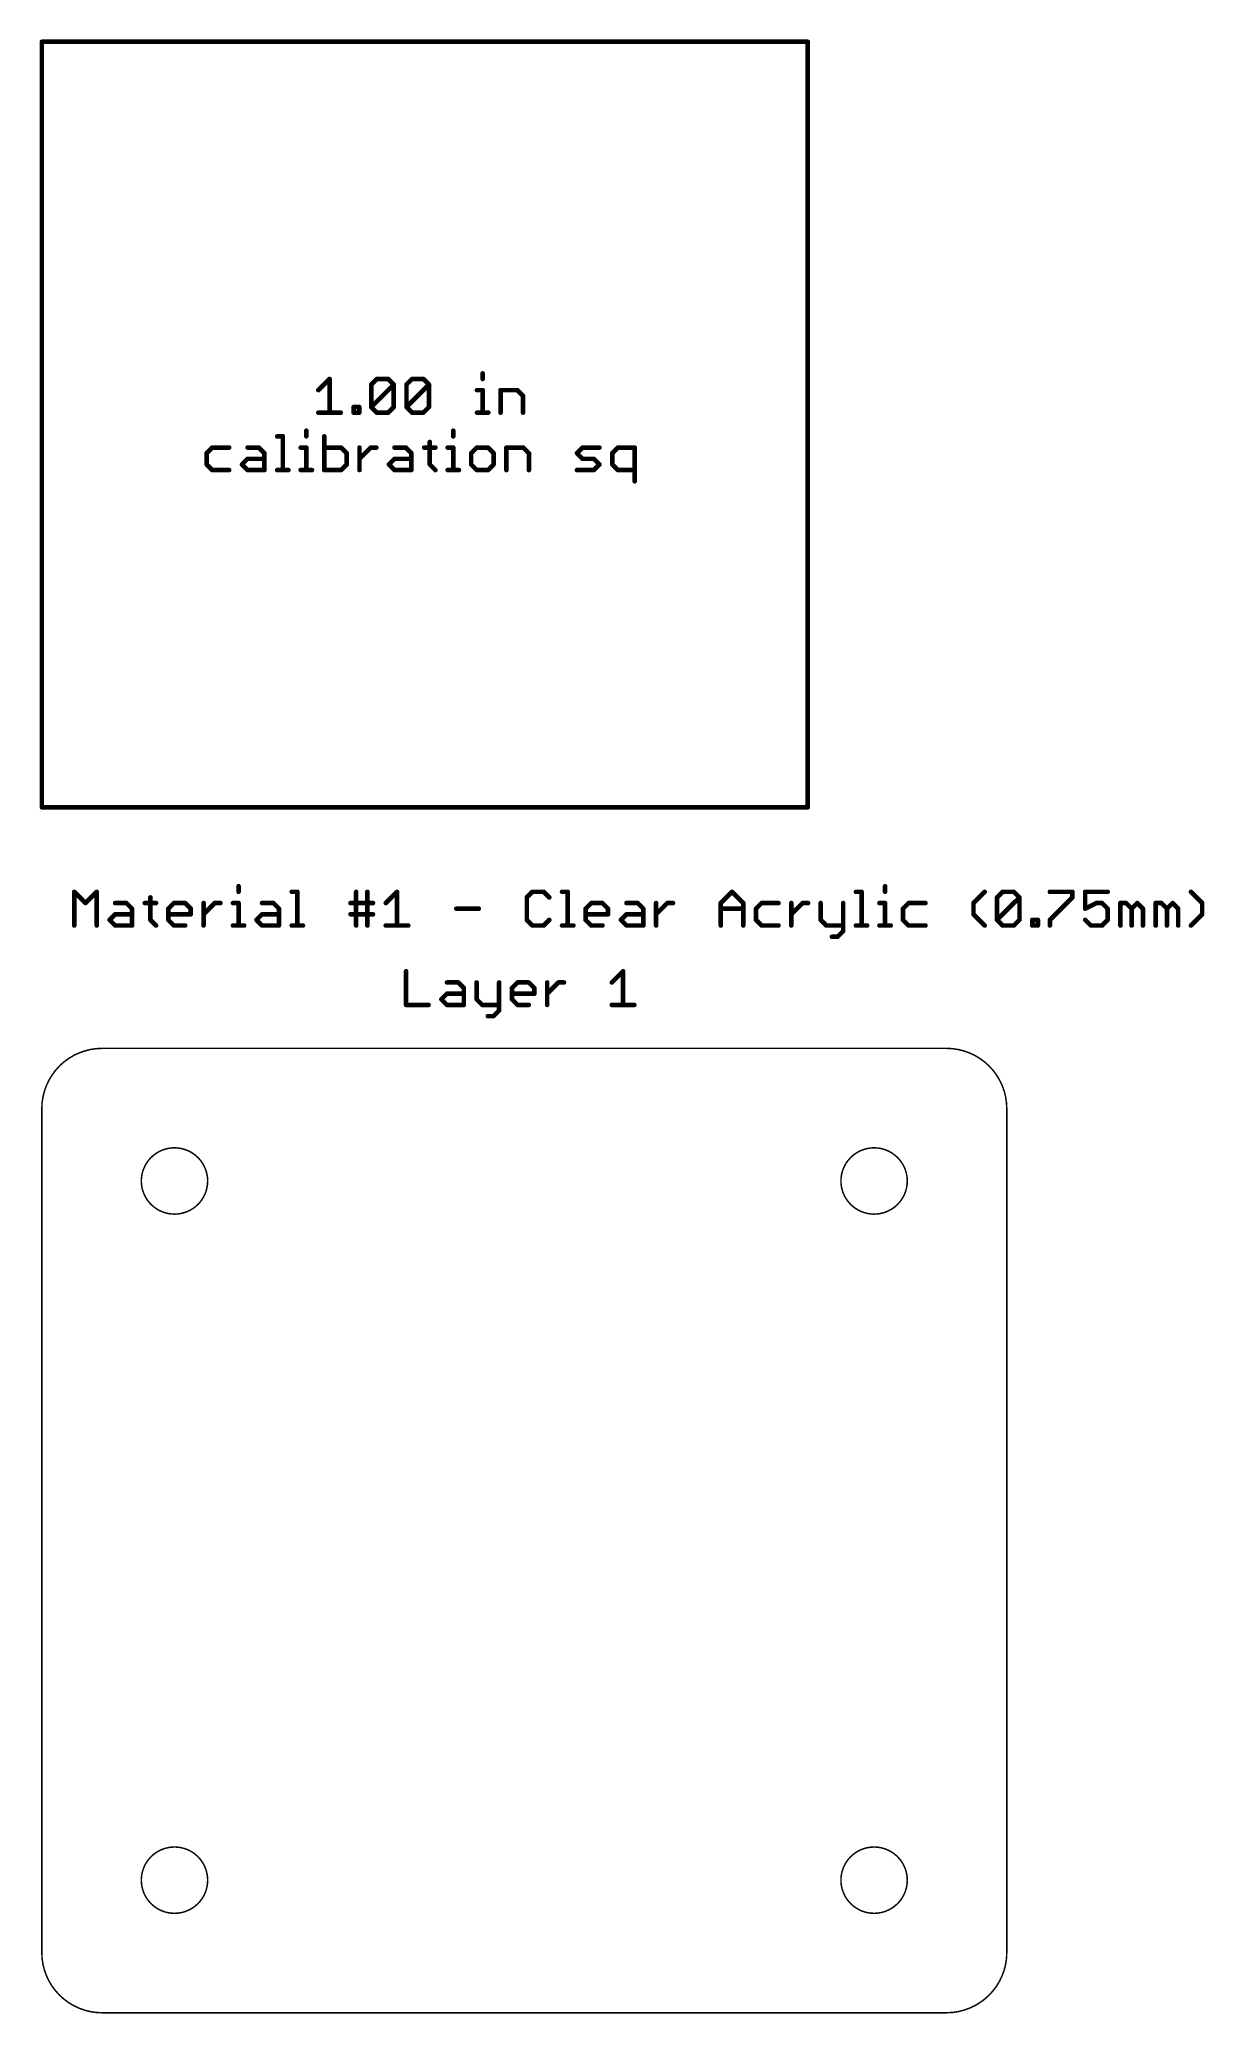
# Model space of a CAD drawing. Extents: x -0.1 to 38.6, y 0 to 65.5.
import ezdxf

# ---------------------------------------------------------------- set-up
doc = ezdxf.new("R2010")
doc.units = 0
for name, color, linetype in [('20', 7, 'CONTINUOUS'), ('47', 53, 'CONTINUOUS'), ('48', 82, 'CONTINUOUS')]:
    doc.layers.add(name, color=color, linetype=linetype)

msp = doc.modelspace()

# ---------------------------------------------------------------- linework, layer by layer
at = {"layer": '20'}
for points, const_width in [([(2, 32, 0.4142), (0, 30)], 0.05), ([(2, 32.0125, 1), (2, 31.9875)], 0.025), ([(2, 31.9875, 1), (2, 32.0125)], 0.025), ([(32, 30, 0.4142), (30, 32)], 0.05), ([(30, 32.0125, 1), (30, 31.9875)], 0.025), ([(30, 31.9875, 1), (30, 32.0125)], 0.025), ([(0.0125, 30, 1), (-0.0125, 30)], 0.025), ([(-0.0125, 30, 1), (0.0125, 30)], 0.025), ([(32.0125, 30, 1), (31.9875, 30)], 0.025), ([(31.9875, 30, 1), (32.0125, 30)], 0.025), ([(4.4, 26.5, 1), (4.4, 28.7, 1), (4.4, 26.5)], 0.05), ([(27.6, 26.5, 1), (27.6, 28.7, 1), (27.6, 26.5)], 0.05), ([(4.4, 3.3, 1), (4.4, 5.5, 1), (4.4, 3.3)], 0.05), ([(27.6, 3.3, 1), (27.6, 5.5, 1), (27.6, 3.3)], 0.05), ([(0, 2, 0.4142), (2, 0)], 0.05), ([(0.0125, 2, 1), (-0.0125, 2)], 0.025), ([(-0.0125, 2, 1), (0.0125, 2)], 0.025), ([(30, 0, 0.4142), (32, 2)], 0.05), ([(32.0125, 2, 1), (31.9875, 2)], 0.025), ([(31.9875, 2, 1), (32.0125, 2)], 0.025), ([(2, 0.0125, 1), (2, -0.0125)], 0.025), ([(2, -0.0125, 1), (2, 0.0125)], 0.025), ([(30, 0.0125, 1), (30, -0.0125)], 0.025), ([(30, -0.0125, 1), (30, 0.0125)], 0.025)]:
    msp.add_lwpolyline(points, format="xyb", dxfattribs=dict(at, const_width=const_width))
at = {"layer": '20', "const_width": 0.05}
for points in [[(2, 32), (30, 32)], [(0, 2), (0, 30)], [(32, 30), (32, 2)], [(30, 0), (2, 0)]]:
    msp.add_lwpolyline(points, dxfattribs=at)
at = {"layer": '47', "const_width": 0.1524}
for points in [[(0, 65.4), (0, 40)], [(25.4, 65.4), (0, 65.4)], [(25.4, 40), (25.4, 65.4)], [(14.6193, 54.3987), (14.6193, 54.2123)], [(9.1706, 53.8394), (9.5434, 54.2123)], [(9.5434, 54.2123), (9.5434, 53.0937)], [(10.9246, 54.0258), (11.1111, 54.2123)], [(10.9246, 53.2801), (10.9246, 54.0258)], [(10.9246, 53.2801), (11.6704, 54.0258)], [(11.1111, 54.2123), (11.4839, 54.2123)], [(11.4839, 54.2123), (11.6704, 54.0258)], [(11.6704, 54.0258), (11.6704, 53.2801)], [(12.094, 54.0258), (12.2805, 54.2123)], [(12.094, 53.2801), (12.094, 54.0258)], [(12.094, 53.2801), (12.8397, 54.0258)], [(12.2805, 54.2123), (12.6533, 54.2123)], [(12.6533, 54.2123), (12.8397, 54.0258)], [(12.8397, 54.0258), (12.8397, 53.2801)], [(14.4328, 53.8394), (14.6193, 53.8394)], [(14.6193, 53.8394), (14.6193, 53.0937)], [(15.2124, 53.0937), (15.2124, 53.8394)], [(15.2124, 53.8394), (15.7717, 53.8394)], [(15.7717, 53.8394), (15.9581, 53.653)], [(15.9581, 53.653), (15.9581, 53.0937)], [(9.1706, 53.0937), (9.9163, 53.0937)], [(10.3399, 53.0937), (10.3399, 53.2801)], [(10.3399, 53.2801), (10.5264, 53.2801)], [(10.5264, 53.0937), (10.3399, 53.0937)], [(10.5264, 53.2801), (10.5264, 53.0937)], [(11.1111, 53.0937), (10.9246, 53.2801)], [(11.4839, 53.0937), (11.1111, 53.0937)], [(11.6704, 53.2801), (11.4839, 53.0937)], [(12.2805, 53.0937), (12.094, 53.2801)], [(12.6533, 53.0937), (12.2805, 53.0937)], [(12.8397, 53.2801), (12.6533, 53.0937)], [(14.4328, 53.0937), (14.8057, 53.0937)], [(8.7723, 52.4937), (8.7723, 52.3073)], [(13.6448, 52.4937), (13.6448, 52.3073)], [(5.6539, 51.9344), (5.4675, 51.748)], [(5.4675, 51.748), (5.4675, 51.3751)], [(6.2132, 51.9344), (5.6539, 51.9344)], [(6.8233, 51.9344), (7.1961, 51.9344)], [(7.1961, 51.9344), (7.3826, 51.748)], [(7.3826, 51.748), (7.3826, 51.1887)], [(7.8063, 52.3073), (7.9927, 52.3073)], [(7.9927, 52.3073), (7.9927, 51.1887)], [(8.5858, 51.9344), (8.7723, 51.9344)], [(8.7723, 51.9344), (8.7723, 51.1887)], [(9.3654, 52.3073), (9.3654, 51.1887)], [(9.9247, 51.9344), (9.3654, 51.9344)], [(10.1111, 51.748), (9.9247, 51.9344)], [(10.1111, 51.3751), (10.1111, 51.748)], [(10.5348, 51.1887), (10.5348, 51.9344)], [(10.5348, 51.5616), (10.9077, 51.9344)], [(10.9077, 51.9344), (11.0941, 51.9344)], [(11.6958, 51.9344), (12.0686, 51.9344)], [(12.0686, 51.9344), (12.255, 51.748)], [(12.255, 51.748), (12.255, 51.1887)], [(12.6787, 51.9344), (13.0516, 51.9344)], [(12.8652, 52.1208), (12.8652, 51.3751)], [(13.4583, 51.9344), (13.6448, 51.9344)], [(13.6448, 51.9344), (13.6448, 51.1887)], [(14.4244, 51.9344), (14.2379, 51.748)], [(14.2379, 51.748), (14.2379, 51.3751)], [(14.7972, 51.9344), (14.4244, 51.9344)], [(14.9836, 51.748), (14.7972, 51.9344)], [(14.9836, 51.3751), (14.9836, 51.748)], [(15.4073, 51.1887), (15.4073, 51.9344)], [(15.4073, 51.9344), (15.9666, 51.9344)], [(15.9666, 51.9344), (16.153, 51.748)], [(16.153, 51.748), (16.153, 51.1887)], [(17.7461, 51.748), (17.9325, 51.9344)], [(17.9325, 51.5616), (17.7461, 51.748)], [(17.9325, 51.9344), (18.4918, 51.9344)], [(19.1019, 51.9344), (18.9155, 51.748)], [(18.9155, 51.748), (18.9155, 51.3751)], [(19.6612, 51.9344), (19.1019, 51.9344)], [(19.6612, 50.8159), (19.6612, 51.9344)], [(5.4675, 51.3751), (5.6539, 51.1887)], [(5.6539, 51.1887), (6.2132, 51.1887)], [(6.6369, 51.3751), (6.8233, 51.5616)], [(6.8233, 51.1887), (6.6369, 51.3751)], [(6.8233, 51.5616), (7.3826, 51.5616)], [(7.3826, 51.1887), (6.8233, 51.1887)], [(7.8063, 51.1887), (8.1791, 51.1887)], [(8.5858, 51.1887), (8.9587, 51.1887)], [(9.3654, 51.1887), (9.9247, 51.1887)], [(9.9247, 51.1887), (10.1111, 51.3751)], [(11.5093, 51.3751), (11.6958, 51.5616)], [(11.6958, 51.1887), (11.5093, 51.3751)], [(11.6958, 51.5616), (12.255, 51.5616)], [(12.255, 51.1887), (11.6958, 51.1887)], [(12.8652, 51.3751), (13.0516, 51.1887)], [(13.4583, 51.1887), (13.8312, 51.1887)], [(14.2379, 51.3751), (14.4244, 51.1887)], [(14.4244, 51.1887), (14.7972, 51.1887)], [(14.7972, 51.1887), (14.9836, 51.3751)], [(17.7461, 51.1887), (18.3054, 51.1887)], [(18.3054, 51.5616), (17.9325, 51.5616)], [(18.4918, 51.3751), (18.3054, 51.5616)], [(18.3054, 51.1887), (18.4918, 51.3751)], [(18.9155, 51.3751), (19.1019, 51.1887)], [(19.1019, 51.1887), (19.6612, 51.1887)], [(0, 40), (25.4, 40)]]:
    msp.add_lwpolyline(points, dxfattribs=at)
at = {"layer": '47', "const_width": 0.0762}
for points in [[(0.0381, 65.4, 1), (-0.0381, 65.4)], [(0, 65.4381, 1), (0, 65.3619)], [(25.4381, 65.4, 1), (25.3619, 65.4)], [(25.4, 65.3619, 1), (25.4, 65.4381)], [(14.6574, 54.3987, 1), (14.5812, 54.3987)], [(9.1436, 53.8663, 1), (9.1975, 53.8125)], [(9.5815, 54.2123, 1), (9.5053, 54.2123)], [(9.5703, 54.1853, 1), (9.5165, 54.2392)], [(10.9627, 54.0258, 1), (10.8865, 54.0258)], [(10.8977, 54.0528, 1), (10.9516, 53.9989)], [(11.1111, 54.2504, 1), (11.1111, 54.1742)], [(11.138, 54.1853, 1), (11.0841, 54.2392)], [(11.5109, 54.2392, 1), (11.457, 54.1853)], [(11.4839, 54.1742, 1), (11.4839, 54.2504)], [(11.7085, 54.0258, 1), (11.6323, 54.0258)], [(11.6973, 53.9989, 1), (11.6434, 54.0528)], [(11.6434, 53.9989, 1), (11.6973, 54.0528)], [(12.1321, 54.0258, 1), (12.0559, 54.0258)], [(12.0671, 54.0528, 1), (12.121, 53.9989)], [(12.2805, 54.2504, 1), (12.2805, 54.1742)], [(12.3074, 54.1853, 1), (12.2535, 54.2392)], [(12.6803, 54.2392, 1), (12.6264, 54.1853)], [(12.6533, 54.1742, 1), (12.6533, 54.2504)], [(12.8778, 54.0258, 1), (12.8016, 54.0258)], [(12.8667, 53.9989, 1), (12.8128, 54.0528)], [(12.8128, 53.9989, 1), (12.8667, 54.0528)], [(14.4328, 53.8775, 1), (14.4328, 53.8013)], [(14.5812, 54.2123, 1), (14.6574, 54.2123)], [(14.6574, 53.8394, 1), (14.5812, 53.8394)], [(14.6193, 53.8013, 1), (14.6193, 53.8775)], [(15.2505, 53.8394, 1), (15.1743, 53.8394)], [(15.2124, 53.8775, 1), (15.2124, 53.8013)], [(15.7987, 53.8663, 1), (15.7448, 53.8125)], [(15.7717, 53.8013, 1), (15.7717, 53.8775)], [(15.9962, 53.653, 1), (15.92, 53.653)], [(15.9312, 53.626, 1), (15.9851, 53.6799)], [(9.1706, 53.1318, 1), (9.1706, 53.0556)], [(9.5053, 53.0937, 1), (9.5815, 53.0937)], [(9.9163, 53.0556, 1), (9.9163, 53.1318)], [(10.378, 53.2801, 1), (10.3018, 53.2801)], [(10.3399, 53.3182, 1), (10.3399, 53.242)], [(10.3399, 53.1318, 1), (10.3399, 53.0556)], [(10.3018, 53.0937, 1), (10.378, 53.0937)], [(10.5645, 53.2801, 1), (10.4883, 53.2801)], [(10.4883, 53.0937, 1), (10.5645, 53.0937)], [(10.5264, 53.242, 1), (10.5264, 53.3182)], [(10.5264, 53.0556, 1), (10.5264, 53.1318)], [(10.9516, 53.3071, 1), (10.8977, 53.2532)], [(10.8977, 53.3071, 1), (10.9516, 53.2532)], [(10.8865, 53.2801, 1), (10.9627, 53.2801)], [(11.1111, 53.1318, 1), (11.1111, 53.0556)], [(11.0841, 53.0668, 1), (11.138, 53.1206)], [(11.457, 53.1206, 1), (11.5109, 53.0668)], [(11.4839, 53.0556, 1), (11.4839, 53.1318)], [(11.6323, 53.2801, 1), (11.7085, 53.2801)], [(11.6973, 53.2532, 1), (11.6434, 53.3071)], [(12.121, 53.3071, 1), (12.0671, 53.2532)], [(12.0671, 53.3071, 1), (12.121, 53.2532)], [(12.0559, 53.2801, 1), (12.1321, 53.2801)], [(12.2805, 53.1318, 1), (12.2805, 53.0556)], [(12.2535, 53.0668, 1), (12.3074, 53.1206)], [(12.6264, 53.1206, 1), (12.6803, 53.0668)], [(12.6533, 53.0556, 1), (12.6533, 53.1318)], [(12.8016, 53.2801, 1), (12.8778, 53.2801)], [(12.8667, 53.2532, 1), (12.8128, 53.3071)], [(14.4328, 53.1318, 1), (14.4328, 53.0556)], [(14.5812, 53.0937, 1), (14.6574, 53.0937)], [(14.8057, 53.0556, 1), (14.8057, 53.1318)], [(15.1743, 53.0937, 1), (15.2505, 53.0937)], [(15.92, 53.0937, 1), (15.9962, 53.0937)], [(8.8104, 52.4937, 1), (8.7342, 52.4937)], [(13.6829, 52.4937, 1), (13.6067, 52.4937)], [(5.4405, 51.7749, 1), (5.4944, 51.721)], [(5.5056, 51.748, 1), (5.4294, 51.748)], [(5.6539, 51.9725, 1), (5.6539, 51.8963)], [(5.6808, 51.9075, 1), (5.6269, 51.9613)], [(6.2132, 51.8963, 1), (6.2132, 51.9725)], [(6.8233, 51.9725, 1), (6.8233, 51.8963)], [(7.2231, 51.9613, 1), (7.1692, 51.9075)], [(7.1961, 51.8963, 1), (7.1961, 51.9725)], [(7.4207, 51.748, 1), (7.3445, 51.748)], [(7.3556, 51.721, 1), (7.4095, 51.7749)], [(7.8063, 52.3454, 1), (7.8063, 52.2692)], [(8.0308, 52.3073, 1), (7.9546, 52.3073)], [(7.9927, 52.2692, 1), (7.9927, 52.3454)], [(8.5858, 51.9725, 1), (8.5858, 51.8963)], [(8.7342, 52.3073, 1), (8.8104, 52.3073)], [(8.8104, 51.9344, 1), (8.7342, 51.9344)], [(8.7723, 51.8963, 1), (8.7723, 51.9725)], [(9.4035, 52.3073, 1), (9.3273, 52.3073)], [(9.3654, 51.9725, 1), (9.3654, 51.8963)], [(9.9517, 51.9613, 1), (9.8978, 51.9075)], [(9.9247, 51.8963, 1), (9.9247, 51.9725)], [(10.1492, 51.748, 1), (10.073, 51.748)], [(10.0842, 51.721, 1), (10.1381, 51.7749)], [(10.5729, 51.9344, 1), (10.4967, 51.9344)], [(10.9077, 51.9725, 1), (10.9077, 51.8963)], [(10.9346, 51.9075, 1), (10.8807, 51.9613)], [(11.0941, 51.8963, 1), (11.0941, 51.9725)], [(11.6958, 51.9725, 1), (11.6958, 51.8963)], [(12.0956, 51.9613, 1), (12.0417, 51.9075)], [(12.0686, 51.8963, 1), (12.0686, 51.9725)], [(12.2931, 51.748, 1), (12.2169, 51.748)], [(12.2281, 51.721, 1), (12.282, 51.7749)], [(12.6787, 51.9725, 1), (12.6787, 51.8963)], [(12.9033, 52.1208, 1), (12.8271, 52.1208)], [(13.0516, 51.8963, 1), (13.0516, 51.9725)], [(13.4583, 51.9725, 1), (13.4583, 51.8963)], [(13.6067, 52.3073, 1), (13.6829, 52.3073)], [(13.6829, 51.9344, 1), (13.6067, 51.9344)], [(13.6448, 51.8963, 1), (13.6448, 51.9725)], [(14.276, 51.748, 1), (14.1998, 51.748)], [(14.211, 51.7749, 1), (14.2649, 51.721)], [(14.4244, 51.9725, 1), (14.4244, 51.8963)], [(14.4513, 51.9075, 1), (14.3974, 51.9613)], [(14.8241, 51.9613, 1), (14.7703, 51.9075)], [(14.7972, 51.8963, 1), (14.7972, 51.9725)], [(15.0217, 51.748, 1), (14.9455, 51.748)], [(14.9567, 51.721, 1), (15.0106, 51.7749)], [(15.4454, 51.9344, 1), (15.3692, 51.9344)], [(15.4073, 51.9725, 1), (15.4073, 51.8963)], [(15.9935, 51.9613, 1), (15.9397, 51.9075)], [(15.9666, 51.8963, 1), (15.9666, 51.9725)], [(16.1911, 51.748, 1), (16.1149, 51.748)], [(16.1261, 51.721, 1), (16.18, 51.7749)], [(17.7731, 51.7749, 1), (17.7192, 51.721)], [(17.7192, 51.7749, 1), (17.7731, 51.721)], [(17.9325, 51.9725, 1), (17.9325, 51.8963)], [(17.9595, 51.9075, 1), (17.9056, 51.9613)], [(18.4918, 51.8963, 1), (18.4918, 51.9725)], [(18.9536, 51.748, 1), (18.8774, 51.748)], [(18.8886, 51.7749, 1), (18.9425, 51.721)], [(19.1019, 51.9725, 1), (19.1019, 51.8963)], [(19.1289, 51.9075, 1), (19.075, 51.9613)], [(19.6993, 51.9344, 1), (19.6231, 51.9344)], [(19.6612, 51.8963, 1), (19.6612, 51.9725)], [(5.4944, 51.4021, 1), (5.4405, 51.3482)], [(5.4294, 51.3751, 1), (5.5056, 51.3751)], [(5.6539, 51.2268, 1), (5.6539, 51.1506)], [(5.6269, 51.1618, 1), (5.6808, 51.2156)], [(6.2132, 51.1506, 1), (6.2132, 51.2268)], [(6.6638, 51.4021, 1), (6.6099, 51.3482)], [(6.6099, 51.4021, 1), (6.6638, 51.3482)], [(6.8233, 51.5997, 1), (6.8233, 51.5235)], [(6.8233, 51.2268, 1), (6.8233, 51.1506)], [(6.8502, 51.5346, 1), (6.7963, 51.5885)], [(6.7963, 51.1618, 1), (6.8502, 51.2156)], [(7.3445, 51.1887, 1), (7.4207, 51.1887)], [(7.3826, 51.5235, 1), (7.3826, 51.5997)], [(7.3826, 51.1506, 1), (7.3826, 51.2268)], [(7.8063, 51.2268, 1), (7.8063, 51.1506)], [(7.9546, 51.1887, 1), (8.0308, 51.1887)], [(8.1791, 51.1506, 1), (8.1791, 51.2268)], [(8.5858, 51.2268, 1), (8.5858, 51.1506)], [(8.7342, 51.1887, 1), (8.8104, 51.1887)], [(8.9587, 51.1506, 1), (8.9587, 51.2268)], [(9.3654, 51.2268, 1), (9.3654, 51.1506)], [(9.3273, 51.1887, 1), (9.4035, 51.1887)], [(9.8978, 51.2156, 1), (9.9517, 51.1618)], [(9.9247, 51.1506, 1), (9.9247, 51.2268)], [(10.073, 51.3751, 1), (10.1492, 51.3751)], [(10.1381, 51.3482, 1), (10.0842, 51.4021)], [(10.5079, 51.5885, 1), (10.5618, 51.5346)], [(10.4967, 51.1887, 1), (10.5729, 51.1887)], [(11.5363, 51.4021, 1), (11.4824, 51.3482)], [(11.4824, 51.4021, 1), (11.5363, 51.3482)], [(11.6958, 51.5997, 1), (11.6958, 51.5235)], [(11.6958, 51.2268, 1), (11.6958, 51.1506)], [(11.7227, 51.5346, 1), (11.6688, 51.5885)], [(11.6688, 51.1618, 1), (11.7227, 51.2156)], [(12.2169, 51.1887, 1), (12.2931, 51.1887)], [(12.255, 51.5235, 1), (12.255, 51.5997)], [(12.255, 51.1506, 1), (12.255, 51.2268)], [(12.8921, 51.4021, 1), (12.8382, 51.3482)], [(12.8271, 51.3751, 1), (12.9033, 51.3751)], [(13.0246, 51.1618, 1), (13.0785, 51.2156)], [(13.4583, 51.2268, 1), (13.4583, 51.1506)], [(13.6067, 51.1887, 1), (13.6829, 51.1887)], [(13.8312, 51.1506, 1), (13.8312, 51.2268)], [(14.2649, 51.4021, 1), (14.211, 51.3482)], [(14.1998, 51.3751, 1), (14.276, 51.3751)], [(14.4244, 51.2268, 1), (14.4244, 51.1506)], [(14.3974, 51.1618, 1), (14.4513, 51.2156)], [(14.7703, 51.2156, 1), (14.8241, 51.1618)], [(14.7972, 51.1506, 1), (14.7972, 51.2268)], [(14.9455, 51.3751, 1), (15.0217, 51.3751)], [(15.0106, 51.3482, 1), (14.9567, 51.4021)], [(15.3692, 51.1887, 1), (15.4454, 51.1887)], [(16.1149, 51.1887, 1), (16.1911, 51.1887)], [(17.7461, 51.2268, 1), (17.7461, 51.1506)], [(17.9325, 51.5997, 1), (17.9325, 51.5235)], [(17.9056, 51.5346, 1), (17.9595, 51.5885)], [(18.3323, 51.5885, 1), (18.2785, 51.5346)], [(18.2785, 51.2156, 1), (18.3323, 51.1618)], [(18.3054, 51.5235, 1), (18.3054, 51.5997)], [(18.3054, 51.1506, 1), (18.3054, 51.2268)], [(18.5188, 51.3482, 1), (18.4649, 51.4021)], [(18.4649, 51.3482, 1), (18.5188, 51.4021)], [(18.9425, 51.4021, 1), (18.8886, 51.3482)], [(18.8774, 51.3751, 1), (18.9536, 51.3751)], [(19.1019, 51.2268, 1), (19.1019, 51.1506)], [(19.075, 51.1618, 1), (19.1289, 51.2156)], [(19.6612, 51.1506, 1), (19.6612, 51.2268)], [(19.6231, 50.8159, 1), (19.6993, 50.8159)], [(0, 40.0381, 1), (0, 39.9619)], [(-0.0381, 40, 1), (0.0381, 40)], [(25.3619, 40, 1), (25.4381, 40)], [(25.4, 39.9619, 1), (25.4, 40.0381)]]:
    msp.add_lwpolyline(points, format="xyb", dxfattribs=at)
at = {"layer": '48', "const_width": 0.1524}
for points in [[(6.5249, 37.3812), (6.5249, 37.1948)], [(27.9638, 37.3812), (27.9638, 37.1948)], [(1.0762, 36.0762), (1.0762, 37.1948)], [(1.0762, 37.1948), (1.4491, 36.8219)], [(1.4491, 36.8219), (1.8219, 37.1948)], [(1.8219, 37.1948), (1.8219, 36.0762)], [(2.432, 36.8219), (2.8049, 36.8219)], [(2.8049, 36.8219), (2.9913, 36.6355)], [(2.9913, 36.6355), (2.9913, 36.0762)], [(3.415, 36.8219), (3.7878, 36.8219)], [(3.6014, 37.0083), (3.6014, 36.2626)], [(4.1946, 36.6355), (4.381, 36.8219)], [(4.1946, 36.2626), (4.1946, 36.6355)], [(4.381, 36.8219), (4.7539, 36.8219)], [(4.7539, 36.8219), (4.9403, 36.6355)], [(4.9403, 36.6355), (4.9403, 36.449)], [(5.364, 36.0762), (5.364, 36.8219)], [(5.364, 36.449), (5.7368, 36.8219)], [(5.7368, 36.8219), (5.9233, 36.8219)], [(6.3385, 36.8219), (6.5249, 36.8219)], [(6.5249, 36.8219), (6.5249, 36.0762)], [(7.3045, 36.8219), (7.6774, 36.8219)], [(7.6774, 36.8219), (7.8638, 36.6355)], [(7.8638, 36.6355), (7.8638, 36.0762)], [(8.2875, 37.1948), (8.4739, 37.1948)], [(8.4739, 37.1948), (8.4739, 36.0762)], [(10.2365, 36.8219), (10.7957, 36.8219)], [(10.4229, 36.0762), (10.4229, 37.1948)], [(10.7957, 37.1948), (10.7957, 36.0762)], [(10.7957, 36.8219), (10.9822, 36.8219)], [(11.4059, 36.8219), (11.7787, 37.1948)], [(11.7787, 37.1948), (11.7787, 36.0762)], [(13.7447, 36.6355), (14.4904, 36.6355)], [(16.2699, 37.1948), (16.0835, 37.0083)], [(16.0835, 37.0083), (16.0835, 36.2626)], [(16.6427, 37.1948), (16.2699, 37.1948)], [(16.8292, 37.0083), (16.6427, 37.1948)], [(17.2529, 37.1948), (17.4393, 37.1948)], [(17.4393, 37.1948), (17.4393, 36.0762)], [(18.0325, 36.6355), (18.2189, 36.8219)], [(18.0325, 36.2626), (18.0325, 36.6355)], [(18.2189, 36.8219), (18.5917, 36.8219)], [(18.5917, 36.8219), (18.7782, 36.6355)], [(18.7782, 36.6355), (18.7782, 36.449)], [(19.3883, 36.8219), (19.7611, 36.8219)], [(19.7611, 36.8219), (19.9475, 36.6355)], [(19.9475, 36.6355), (19.9475, 36.0762)], [(20.3712, 36.0762), (20.3712, 36.8219)], [(20.3712, 36.449), (20.7441, 36.8219)], [(20.7441, 36.8219), (20.9305, 36.8219)], [(22.5151, 36.8219), (22.888, 37.1948)], [(22.5151, 36.0762), (22.5151, 36.8219)], [(22.5151, 36.6355), (23.2608, 36.6355)], [(22.888, 37.1948), (23.2608, 36.8219)], [(23.2608, 36.8219), (23.2608, 36.0762)], [(23.871, 36.8219), (23.6845, 36.6355)], [(23.6845, 36.6355), (23.6845, 36.2626)], [(24.4302, 36.8219), (23.871, 36.8219)], [(24.8539, 36.0762), (24.8539, 36.8219)], [(24.8539, 36.449), (25.2268, 36.8219)], [(25.2268, 36.8219), (25.4132, 36.8219)], [(25.8284, 36.8219), (25.8284, 36.2626)], [(26.5741, 36.8219), (26.5741, 35.8898)], [(26.9978, 37.1948), (27.1843, 37.1948)], [(27.1843, 37.1948), (27.1843, 36.0762)], [(27.7774, 36.8219), (27.9638, 36.8219)], [(27.9638, 36.8219), (27.9638, 36.0762)], [(28.7434, 36.8219), (28.557, 36.6355)], [(28.557, 36.6355), (28.557, 36.2626)], [(29.3027, 36.8219), (28.7434, 36.8219)], [(30.8958, 36.8219), (31.2687, 37.1948)], [(30.8958, 36.449), (30.8958, 36.8219)], [(31.6754, 37.0083), (31.8618, 37.1948)], [(31.6754, 36.2626), (31.6754, 37.0083)], [(31.6754, 36.2626), (32.4211, 37.0083)], [(31.8618, 37.1948), (32.2347, 37.1948)], [(32.2347, 37.1948), (32.4211, 37.0083)], [(32.4211, 37.0083), (32.4211, 36.2626)], [(33.4295, 37.1948), (34.1752, 37.1948)], [(34.1752, 37.0083), (33.4295, 36.2626)], [(34.1752, 37.1948), (34.1752, 37.0083)], [(35.3446, 37.1948), (34.5989, 37.1948)], [(34.5989, 37.1948), (34.5989, 36.6355)], [(34.5989, 36.6355), (34.9718, 36.8219)], [(34.9718, 36.8219), (35.1582, 36.8219)], [(35.1582, 36.8219), (35.3446, 36.6355)], [(35.3446, 36.6355), (35.3446, 36.2626)], [(35.7683, 36.0762), (35.7683, 36.8219)], [(35.7683, 36.8219), (35.9547, 36.8219)], [(35.9547, 36.8219), (36.1411, 36.6355)], [(36.1411, 36.6355), (36.3276, 36.8219)], [(36.1411, 36.6355), (36.1411, 36.0762)], [(36.3276, 36.8219), (36.514, 36.6355)], [(36.514, 36.6355), (36.514, 36.0762)], [(36.9377, 36.0762), (36.9377, 36.8219)], [(36.9377, 36.8219), (37.1241, 36.8219)], [(37.1241, 36.8219), (37.3105, 36.6355)], [(37.3105, 36.6355), (37.497, 36.8219)], [(37.3105, 36.6355), (37.3105, 36.0762)], [(37.497, 36.8219), (37.6834, 36.6355)], [(37.6834, 36.6355), (37.6834, 36.0762)], [(38.4799, 36.8219), (38.1071, 37.1948)], [(38.4799, 36.449), (38.4799, 36.8219)], [(2.2456, 36.2626), (2.432, 36.449)], [(2.432, 36.0762), (2.2456, 36.2626)], [(2.432, 36.449), (2.9913, 36.449)], [(2.9913, 36.0762), (2.432, 36.0762)], [(3.6014, 36.2626), (3.7878, 36.0762)], [(4.9403, 36.449), (4.1946, 36.449)], [(4.381, 36.0762), (4.1946, 36.2626)], [(4.7539, 36.0762), (4.381, 36.0762)], [(6.3385, 36.0762), (6.7113, 36.0762)], [(7.1181, 36.2626), (7.3045, 36.449)], [(7.3045, 36.0762), (7.1181, 36.2626)], [(7.3045, 36.449), (7.8638, 36.449)], [(7.8638, 36.0762), (7.3045, 36.0762)], [(8.2875, 36.0762), (8.6603, 36.0762)], [(10.2365, 36.449), (10.9822, 36.449)], [(11.4059, 36.0762), (12.1516, 36.0762)], [(16.0835, 36.2626), (16.2699, 36.0762)], [(16.2699, 36.0762), (16.6427, 36.0762)], [(16.6427, 36.0762), (16.8292, 36.2626)], [(17.2529, 36.0762), (17.6257, 36.0762)], [(18.7782, 36.449), (18.0325, 36.449)], [(18.2189, 36.0762), (18.0325, 36.2626)], [(18.5917, 36.0762), (18.2189, 36.0762)], [(19.2018, 36.2626), (19.3883, 36.449)], [(19.3883, 36.0762), (19.2018, 36.2626)], [(19.3883, 36.449), (19.9475, 36.449)], [(19.9475, 36.0762), (19.3883, 36.0762)], [(23.6845, 36.2626), (23.871, 36.0762)], [(23.871, 36.0762), (24.4302, 36.0762)], [(25.8284, 36.2626), (26.0149, 36.0762)], [(26.0149, 36.0762), (26.5741, 36.0762)], [(26.9978, 36.0762), (27.3707, 36.0762)], [(27.7774, 36.0762), (28.1503, 36.0762)], [(28.557, 36.2626), (28.7434, 36.0762)], [(28.7434, 36.0762), (29.3027, 36.0762)], [(31.2687, 36.0762), (30.8958, 36.449)], [(31.8618, 36.0762), (31.6754, 36.2626)], [(32.2347, 36.0762), (31.8618, 36.0762)], [(32.4211, 36.2626), (32.2347, 36.0762)], [(32.8448, 36.0762), (32.8448, 36.2626)], [(32.8448, 36.2626), (33.0312, 36.2626)], [(33.0312, 36.0762), (32.8448, 36.0762)], [(33.0312, 36.2626), (33.0312, 36.0762)], [(33.4295, 36.2626), (33.4295, 36.0762)], [(34.7853, 36.0762), (34.5989, 36.2626)], [(35.1582, 36.0762), (34.7853, 36.0762)], [(35.3446, 36.2626), (35.1582, 36.0762)], [(38.1071, 36.0762), (38.4799, 36.449)], [(26.3877, 35.7034), (26.2013, 35.7034)], [(26.5741, 35.8898), (26.3877, 35.7034)], [(12.0808, 34.5598), (12.0808, 33.4412)], [(13.4366, 34.1869), (13.8094, 34.1869)], [(13.8094, 34.1869), (13.9959, 34.0005)], [(13.9959, 34.0005), (13.9959, 33.4412)], [(14.4195, 34.1869), (14.4195, 33.6276)], [(15.1653, 34.1869), (15.1653, 33.2548)], [(15.5889, 34.0005), (15.7754, 34.1869)], [(15.5889, 33.6276), (15.5889, 34.0005)], [(15.7754, 34.1869), (16.1482, 34.1869)], [(16.1482, 34.1869), (16.3346, 34.0005)], [(16.3346, 34.0005), (16.3346, 33.8141)], [(16.7583, 33.4412), (16.7583, 34.1869)], [(16.7583, 33.8141), (17.1312, 34.1869)], [(17.1312, 34.1869), (17.3176, 34.1869)], [(18.9022, 34.1869), (19.2751, 34.5598)], [(19.2751, 34.5598), (19.2751, 33.4412)], [(12.0808, 33.4412), (12.8265, 33.4412)], [(13.2502, 33.6276), (13.4366, 33.8141)], [(13.4366, 33.4412), (13.2502, 33.6276)], [(13.4366, 33.8141), (13.9959, 33.8141)], [(13.9959, 33.4412), (13.4366, 33.4412)], [(14.4195, 33.6276), (14.606, 33.4412)], [(14.606, 33.4412), (15.1653, 33.4412)], [(16.3346, 33.8141), (15.5889, 33.8141)], [(15.7754, 33.4412), (15.5889, 33.6276)], [(16.1482, 33.4412), (15.7754, 33.4412)], [(18.9022, 33.4412), (19.6479, 33.4412)], [(14.9788, 33.0684), (14.7924, 33.0684)], [(15.1653, 33.2548), (14.9788, 33.0684)]]:
    msp.add_lwpolyline(points, dxfattribs=at)
at = {"layer": '48', "const_width": 0.0762}
for points in [[(6.563, 37.3812, 1), (6.4868, 37.3812)], [(28.0019, 37.3812, 1), (27.9257, 37.3812)], [(1.1143, 37.1948, 1), (1.0381, 37.1948)], [(1.1031, 37.2217, 1), (1.0493, 37.1678)], [(1.4221, 36.8488, 1), (1.476, 36.795)], [(1.4221, 36.795, 1), (1.476, 36.8488)], [(1.86, 37.1948, 1), (1.7838, 37.1948)], [(1.8488, 37.1678, 1), (1.795, 37.2217)], [(2.432, 36.86, 1), (2.432, 36.7838)], [(2.8318, 36.8488, 1), (2.7779, 36.795)], [(2.8049, 36.7838, 1), (2.8049, 36.86)], [(3.0294, 36.6355, 1), (2.9532, 36.6355)], [(2.9644, 36.6085, 1), (3.0182, 36.6624)], [(3.415, 36.86, 1), (3.415, 36.7838)], [(3.6395, 37.0083, 1), (3.5633, 37.0083)], [(3.7878, 36.7838, 1), (3.7878, 36.86)], [(4.1676, 36.6624, 1), (4.2215, 36.6085)], [(4.2327, 36.6355, 1), (4.1565, 36.6355)], [(4.381, 36.86, 1), (4.381, 36.7838)], [(4.408, 36.795, 1), (4.3541, 36.8488)], [(4.7808, 36.8488, 1), (4.7269, 36.795)], [(4.7539, 36.7838, 1), (4.7539, 36.86)], [(4.9784, 36.6355, 1), (4.9022, 36.6355)], [(4.9134, 36.6085, 1), (4.9672, 36.6624)], [(5.4021, 36.8219, 1), (5.3259, 36.8219)], [(5.7368, 36.86, 1), (5.7368, 36.7838)], [(5.7638, 36.795, 1), (5.7099, 36.8488)], [(5.9233, 36.7838, 1), (5.9233, 36.86)], [(6.3385, 36.86, 1), (6.3385, 36.7838)], [(6.4868, 37.1948, 1), (6.563, 37.1948)], [(6.563, 36.8219, 1), (6.4868, 36.8219)], [(6.5249, 36.7838, 1), (6.5249, 36.86)], [(7.3045, 36.86, 1), (7.3045, 36.7838)], [(7.7043, 36.8488, 1), (7.6504, 36.795)], [(7.6774, 36.7838, 1), (7.6774, 36.86)], [(7.9019, 36.6355, 1), (7.8257, 36.6355)], [(7.8368, 36.6085, 1), (7.8907, 36.6624)], [(8.2875, 37.2329, 1), (8.2875, 37.1567)], [(8.512, 37.1948, 1), (8.4358, 37.1948)], [(8.4739, 37.1567, 1), (8.4739, 37.2329)], [(10.2365, 36.86, 1), (10.2365, 36.7838)], [(10.461, 37.1948, 1), (10.3848, 37.1948)], [(10.8338, 37.1948, 1), (10.7576, 37.1948)], [(10.7957, 36.86, 1), (10.7957, 36.7838)], [(10.7957, 36.7838, 1), (10.7957, 36.86)], [(10.9822, 36.7838, 1), (10.9822, 36.86)], [(11.3789, 36.8488, 1), (11.4328, 36.795)], [(11.8168, 37.1948, 1), (11.7406, 37.1948)], [(11.8057, 37.1678, 1), (11.7518, 37.2217)], [(13.7447, 36.6736, 1), (13.7447, 36.5974)], [(14.4904, 36.5974, 1), (14.4904, 36.6736)], [(16.0565, 37.0353, 1), (16.1104, 36.9814)], [(16.1216, 37.0083, 1), (16.0454, 37.0083)], [(16.2699, 37.2329, 1), (16.2699, 37.1567)], [(16.2968, 37.1678, 1), (16.2429, 37.2217)], [(16.6697, 37.2217, 1), (16.6158, 37.1678)], [(16.6427, 37.1567, 1), (16.6427, 37.2329)], [(16.8022, 36.9814, 1), (16.8561, 37.0353)], [(17.2529, 37.2329, 1), (17.2529, 37.1567)], [(17.4774, 37.1948, 1), (17.4012, 37.1948)], [(17.4393, 37.1567, 1), (17.4393, 37.2329)], [(18.0055, 36.6624, 1), (18.0594, 36.6085)], [(18.0706, 36.6355, 1), (17.9944, 36.6355)], [(18.2189, 36.86, 1), (18.2189, 36.7838)], [(18.2458, 36.795, 1), (18.1919, 36.8488)], [(18.6187, 36.8488, 1), (18.5648, 36.795)], [(18.5917, 36.7838, 1), (18.5917, 36.86)], [(18.8163, 36.6355, 1), (18.7401, 36.6355)], [(18.7512, 36.6085, 1), (18.8051, 36.6624)], [(19.3883, 36.86, 1), (19.3883, 36.7838)], [(19.7881, 36.8488, 1), (19.7342, 36.795)], [(19.7611, 36.7838, 1), (19.7611, 36.86)], [(19.9856, 36.6355, 1), (19.9094, 36.6355)], [(19.9206, 36.6085, 1), (19.9745, 36.6624)], [(20.4093, 36.8219, 1), (20.3331, 36.8219)], [(20.7441, 36.86, 1), (20.7441, 36.7838)], [(20.771, 36.795, 1), (20.7172, 36.8488)], [(20.9305, 36.7838, 1), (20.9305, 36.86)], [(22.5532, 36.8219, 1), (22.477, 36.8219)], [(22.5151, 36.6736, 1), (22.5151, 36.5974)], [(22.4882, 36.8488, 1), (22.5421, 36.795)], [(22.9149, 37.2217, 1), (22.861, 37.1678)], [(22.9149, 37.1678, 1), (22.861, 37.2217)], [(23.2989, 36.8219, 1), (23.2227, 36.8219)], [(23.2339, 36.795, 1), (23.2878, 36.8488)], [(23.2608, 36.5974, 1), (23.2608, 36.6736)], [(23.7226, 36.6355, 1), (23.6464, 36.6355)], [(23.6576, 36.6624, 1), (23.7115, 36.6085)], [(23.871, 36.86, 1), (23.871, 36.7838)], [(23.8979, 36.795, 1), (23.844, 36.8488)], [(24.4302, 36.7838, 1), (24.4302, 36.86)], [(24.892, 36.8219, 1), (24.8158, 36.8219)], [(25.2268, 36.86, 1), (25.2268, 36.7838)], [(25.2537, 36.795, 1), (25.1998, 36.8488)], [(25.4132, 36.7838, 1), (25.4132, 36.86)], [(25.8665, 36.8219, 1), (25.7903, 36.8219)], [(26.6122, 36.8219, 1), (26.536, 36.8219)], [(26.9978, 37.2329, 1), (26.9978, 37.1567)], [(27.2224, 37.1948, 1), (27.1462, 37.1948)], [(27.1843, 37.1567, 1), (27.1843, 37.2329)], [(27.7774, 36.86, 1), (27.7774, 36.7838)], [(27.9257, 37.1948, 1), (28.0019, 37.1948)], [(28.0019, 36.8219, 1), (27.9257, 36.8219)], [(27.9638, 36.7838, 1), (27.9638, 36.86)], [(28.5951, 36.6355, 1), (28.5189, 36.6355)], [(28.5301, 36.6624, 1), (28.584, 36.6085)], [(28.7434, 36.86, 1), (28.7434, 36.7838)], [(28.7704, 36.795, 1), (28.7165, 36.8488)], [(29.3027, 36.7838, 1), (29.3027, 36.86)], [(30.9339, 36.8219, 1), (30.8577, 36.8219)], [(30.8689, 36.8488, 1), (30.9228, 36.795)], [(31.2956, 37.1678, 1), (31.2417, 37.2217)], [(31.7135, 37.0083, 1), (31.6373, 37.0083)], [(31.6485, 37.0353, 1), (31.7024, 36.9814)], [(31.8618, 37.2329, 1), (31.8618, 37.1567)], [(31.8888, 37.1678, 1), (31.8349, 37.2217)], [(32.2616, 37.2217, 1), (32.2077, 37.1678)], [(32.2347, 37.1567, 1), (32.2347, 37.2329)], [(32.4592, 37.0083, 1), (32.383, 37.0083)], [(32.4481, 36.9814, 1), (32.3942, 37.0353)], [(32.3942, 36.9814, 1), (32.4481, 37.0353)], [(33.4295, 37.2329, 1), (33.4295, 37.1567)], [(34.2133, 37.1948, 1), (34.1371, 37.1948)], [(34.1371, 37.0083, 1), (34.2133, 37.0083)], [(34.2021, 36.9814, 1), (34.1483, 37.0353)], [(34.1752, 37.1567, 1), (34.1752, 37.2329)], [(34.5989, 37.2329, 1), (34.5989, 37.1567)], [(34.637, 37.1948, 1), (34.5608, 37.1948)], [(34.5819, 36.6696, 1), (34.6159, 36.6014)], [(34.9718, 36.86, 1), (34.9718, 36.7838)], [(34.9888, 36.7878, 1), (34.9547, 36.856)], [(35.1851, 36.8488, 1), (35.1312, 36.795)], [(35.1582, 36.7838, 1), (35.1582, 36.86)], [(35.3827, 36.6355, 1), (35.3065, 36.6355)], [(35.3177, 36.6085, 1), (35.3715, 36.6624)], [(35.3446, 37.1567, 1), (35.3446, 37.2329)], [(35.8064, 36.8219, 1), (35.7302, 36.8219)], [(35.7683, 36.86, 1), (35.7683, 36.7838)], [(35.9817, 36.8488, 1), (35.9278, 36.795)], [(35.9547, 36.7838, 1), (35.9547, 36.86)], [(36.1792, 36.6355, 1), (36.103, 36.6355)], [(36.1142, 36.6624, 1), (36.1681, 36.6085)], [(36.1142, 36.6085, 1), (36.1681, 36.6624)], [(36.3545, 36.8488, 1), (36.3006, 36.795)], [(36.3545, 36.795, 1), (36.3006, 36.8488)], [(36.5521, 36.6355, 1), (36.4759, 36.6355)], [(36.4871, 36.6085, 1), (36.5409, 36.6624)], [(36.9758, 36.8219, 1), (36.8996, 36.8219)], [(36.9377, 36.86, 1), (36.9377, 36.7838)], [(37.1511, 36.8488, 1), (37.0972, 36.795)], [(37.1241, 36.7838, 1), (37.1241, 36.86)], [(37.3486, 36.6355, 1), (37.2724, 36.6355)], [(37.2836, 36.6624, 1), (37.3375, 36.6085)], [(37.2836, 36.6085, 1), (37.3375, 36.6624)], [(37.5239, 36.8488, 1), (37.47, 36.795)], [(37.5239, 36.795, 1), (37.47, 36.8488)], [(37.7215, 36.6355, 1), (37.6453, 36.6355)], [(37.6565, 36.6085, 1), (37.7103, 36.6624)], [(38.134, 37.2217, 1), (38.0801, 37.1678)], [(38.518, 36.8219, 1), (38.4418, 36.8219)], [(38.453, 36.795, 1), (38.5069, 36.8488)], [(1.0381, 36.0762, 1), (1.1143, 36.0762)], [(1.7838, 36.0762, 1), (1.86, 36.0762)], [(2.2725, 36.2896, 1), (2.2187, 36.2357)], [(2.2187, 36.2896, 1), (2.2725, 36.2357)], [(2.432, 36.4871, 1), (2.432, 36.4109)], [(2.432, 36.1143, 1), (2.432, 36.0381)], [(2.459, 36.4221, 1), (2.4051, 36.476)], [(2.4051, 36.0493, 1), (2.459, 36.1031)], [(2.9532, 36.0762, 1), (3.0294, 36.0762)], [(2.9913, 36.4109, 1), (2.9913, 36.4871)], [(2.9913, 36.0381, 1), (2.9913, 36.1143)], [(3.6284, 36.2896, 1), (3.5745, 36.2357)], [(3.5633, 36.2626, 1), (3.6395, 36.2626)], [(3.7609, 36.0493, 1), (3.8148, 36.1031)], [(4.2215, 36.2896, 1), (4.1676, 36.2357)], [(4.1946, 36.4871, 1), (4.1946, 36.4109)], [(4.1565, 36.2626, 1), (4.2327, 36.2626)], [(4.381, 36.1143, 1), (4.381, 36.0381)], [(4.3541, 36.0493, 1), (4.408, 36.1031)], [(4.7539, 36.0381, 1), (4.7539, 36.1143)], [(4.9022, 36.449, 1), (4.9784, 36.449)], [(4.9403, 36.4109, 1), (4.9403, 36.4871)], [(5.337, 36.476, 1), (5.3909, 36.4221)], [(5.3259, 36.0762, 1), (5.4021, 36.0762)], [(6.3385, 36.1143, 1), (6.3385, 36.0381)], [(6.4868, 36.0762, 1), (6.563, 36.0762)], [(6.7113, 36.0381, 1), (6.7113, 36.1143)], [(7.145, 36.2896, 1), (7.0911, 36.2357)], [(7.0911, 36.2896, 1), (7.145, 36.2357)], [(7.3045, 36.4871, 1), (7.3045, 36.4109)], [(7.3045, 36.1143, 1), (7.3045, 36.0381)], [(7.3314, 36.4221, 1), (7.2776, 36.476)], [(7.2776, 36.0493, 1), (7.3314, 36.1031)], [(7.8257, 36.0762, 1), (7.9019, 36.0762)], [(7.8638, 36.4109, 1), (7.8638, 36.4871)], [(7.8638, 36.0381, 1), (7.8638, 36.1143)], [(8.2875, 36.1143, 1), (8.2875, 36.0381)], [(8.4358, 36.0762, 1), (8.512, 36.0762)], [(8.6603, 36.0381, 1), (8.6603, 36.1143)], [(10.2365, 36.4871, 1), (10.2365, 36.4109)], [(10.3848, 36.0762, 1), (10.461, 36.0762)], [(10.7576, 36.0762, 1), (10.8338, 36.0762)], [(10.9822, 36.4109, 1), (10.9822, 36.4871)], [(11.4059, 36.1143, 1), (11.4059, 36.0381)], [(11.7406, 36.0762, 1), (11.8168, 36.0762)], [(12.1516, 36.0381, 1), (12.1516, 36.1143)], [(16.1104, 36.2896, 1), (16.0565, 36.2357)], [(16.0454, 36.2626, 1), (16.1216, 36.2626)], [(16.2699, 36.1143, 1), (16.2699, 36.0381)], [(16.2429, 36.0493, 1), (16.2968, 36.1031)], [(16.6158, 36.1031, 1), (16.6697, 36.0493)], [(16.6427, 36.0381, 1), (16.6427, 36.1143)], [(16.8561, 36.2357, 1), (16.8022, 36.2896)], [(17.2529, 36.1143, 1), (17.2529, 36.0381)], [(17.4012, 36.0762, 1), (17.4774, 36.0762)], [(17.6257, 36.0381, 1), (17.6257, 36.1143)], [(18.0594, 36.2896, 1), (18.0055, 36.2357)], [(18.0325, 36.4871, 1), (18.0325, 36.4109)], [(17.9944, 36.2626, 1), (18.0706, 36.2626)], [(18.2189, 36.1143, 1), (18.2189, 36.0381)], [(18.1919, 36.0493, 1), (18.2458, 36.1031)], [(18.5917, 36.0381, 1), (18.5917, 36.1143)], [(18.7401, 36.449, 1), (18.8163, 36.449)], [(18.7782, 36.4109, 1), (18.7782, 36.4871)], [(19.2288, 36.2896, 1), (19.1749, 36.2357)], [(19.1749, 36.2896, 1), (19.2288, 36.2357)], [(19.3883, 36.4871, 1), (19.3883, 36.4109)], [(19.3883, 36.1143, 1), (19.3883, 36.0381)], [(19.4152, 36.4221, 1), (19.3613, 36.476)], [(19.3613, 36.0493, 1), (19.4152, 36.1031)], [(19.9094, 36.0762, 1), (19.9856, 36.0762)], [(19.9475, 36.4109, 1), (19.9475, 36.4871)], [(19.9475, 36.0381, 1), (19.9475, 36.1143)], [(20.3443, 36.476, 1), (20.3982, 36.4221)], [(20.3331, 36.0762, 1), (20.4093, 36.0762)], [(22.477, 36.0762, 1), (22.5532, 36.0762)], [(23.2227, 36.0762, 1), (23.2989, 36.0762)], [(23.7115, 36.2896, 1), (23.6576, 36.2357)], [(23.6464, 36.2626, 1), (23.7226, 36.2626)], [(23.871, 36.1143, 1), (23.871, 36.0381)], [(23.844, 36.0493, 1), (23.8979, 36.1031)], [(24.4302, 36.0381, 1), (24.4302, 36.1143)], [(24.827, 36.476, 1), (24.8809, 36.4221)], [(24.8158, 36.0762, 1), (24.892, 36.0762)], [(25.8554, 36.2896, 1), (25.8015, 36.2357)], [(25.7903, 36.2626, 1), (25.8665, 36.2626)], [(26.0149, 36.1143, 1), (26.0149, 36.0381)], [(25.9879, 36.0493, 1), (26.0418, 36.1031)], [(26.5741, 36.0381, 1), (26.5741, 36.1143)], [(26.9978, 36.1143, 1), (26.9978, 36.0381)], [(27.1462, 36.0762, 1), (27.2224, 36.0762)], [(27.3707, 36.0381, 1), (27.3707, 36.1143)], [(27.7774, 36.1143, 1), (27.7774, 36.0381)], [(27.9257, 36.0762, 1), (28.0019, 36.0762)], [(28.1503, 36.0381, 1), (28.1503, 36.1143)], [(28.584, 36.2896, 1), (28.5301, 36.2357)], [(28.5189, 36.2626, 1), (28.5951, 36.2626)], [(28.7434, 36.1143, 1), (28.7434, 36.0381)], [(28.7165, 36.0493, 1), (28.7704, 36.1031)], [(29.3027, 36.0381, 1), (29.3027, 36.1143)], [(30.9228, 36.476, 1), (30.8689, 36.4221)], [(30.8577, 36.449, 1), (30.9339, 36.449)], [(31.2417, 36.0493, 1), (31.2956, 36.1031)], [(31.7024, 36.2896, 1), (31.6485, 36.2357)], [(31.6485, 36.2896, 1), (31.7024, 36.2357)], [(31.6373, 36.2626, 1), (31.7135, 36.2626)], [(31.8618, 36.1143, 1), (31.8618, 36.0381)], [(31.8349, 36.0493, 1), (31.8888, 36.1031)], [(32.2077, 36.1031, 1), (32.2616, 36.0493)], [(32.2347, 36.0381, 1), (32.2347, 36.1143)], [(32.383, 36.2626, 1), (32.4592, 36.2626)], [(32.4481, 36.2357, 1), (32.3942, 36.2896)], [(32.8829, 36.2626, 1), (32.8067, 36.2626)], [(32.8448, 36.3007, 1), (32.8448, 36.2245)], [(32.8448, 36.1143, 1), (32.8448, 36.0381)], [(32.8067, 36.0762, 1), (32.8829, 36.0762)], [(33.0693, 36.2626, 1), (32.9931, 36.2626)], [(32.9931, 36.0762, 1), (33.0693, 36.0762)], [(33.0312, 36.2245, 1), (33.0312, 36.3007)], [(33.0312, 36.0381, 1), (33.0312, 36.1143)], [(33.4676, 36.2626, 1), (33.3914, 36.2626)], [(33.4026, 36.2896, 1), (33.4564, 36.2357)], [(33.3914, 36.0762, 1), (33.4676, 36.0762)], [(34.5608, 36.6355, 1), (34.637, 36.6355)], [(34.6258, 36.2896, 1), (34.572, 36.2357)], [(34.7853, 36.1143, 1), (34.7853, 36.0381)], [(34.7584, 36.0493, 1), (34.8123, 36.1031)], [(35.1312, 36.1031, 1), (35.1851, 36.0493)], [(35.1582, 36.0381, 1), (35.1582, 36.1143)], [(35.3065, 36.2626, 1), (35.3827, 36.2626)], [(35.3715, 36.2357, 1), (35.3177, 36.2896)], [(35.7302, 36.0762, 1), (35.8064, 36.0762)], [(36.103, 36.0762, 1), (36.1792, 36.0762)], [(36.4759, 36.0762, 1), (36.5521, 36.0762)], [(36.8996, 36.0762, 1), (36.9758, 36.0762)], [(37.2724, 36.0762, 1), (37.3486, 36.0762)], [(37.6453, 36.0762, 1), (37.7215, 36.0762)], [(38.0801, 36.1031, 1), (38.134, 36.0493)], [(38.4418, 36.449, 1), (38.518, 36.449)], [(38.5069, 36.4221, 1), (38.453, 36.476)], [(26.2013, 35.7415, 1), (26.2013, 35.6653)], [(26.3608, 35.7303, 1), (26.4146, 35.6764)], [(26.3877, 35.6653, 1), (26.3877, 35.7415)], [(26.536, 35.8898, 1), (26.6122, 35.8898)], [(26.6011, 35.8628, 1), (26.5472, 35.9167)], [(12.1189, 34.5598, 1), (12.0427, 34.5598)], [(13.4366, 34.225, 1), (13.4366, 34.1488)], [(13.8364, 34.2138, 1), (13.7825, 34.16)], [(13.8094, 34.1488, 1), (13.8094, 34.225)], [(14.034, 34.0005, 1), (13.9578, 34.0005)], [(13.9689, 33.9735, 1), (14.0228, 34.0274)], [(14.4576, 34.1869, 1), (14.3814, 34.1869)], [(15.2034, 34.1869, 1), (15.1272, 34.1869)], [(15.627, 34.0005, 1), (15.5508, 34.0005)], [(15.562, 34.0274, 1), (15.6159, 33.9735)], [(15.7754, 34.225, 1), (15.7754, 34.1488)], [(15.8023, 34.16, 1), (15.7484, 34.2138)], [(16.1752, 34.2138, 1), (16.1213, 34.16)], [(16.1482, 34.1488, 1), (16.1482, 34.225)], [(16.3727, 34.0005, 1), (16.2965, 34.0005)], [(16.3077, 33.9735, 1), (16.3616, 34.0274)], [(16.7964, 34.1869, 1), (16.7202, 34.1869)], [(17.1312, 34.225, 1), (17.1312, 34.1488)], [(17.1581, 34.16, 1), (17.1042, 34.2138)], [(17.3176, 34.1488, 1), (17.3176, 34.225)], [(18.8753, 34.2138, 1), (18.9292, 34.16)], [(19.3132, 34.5598, 1), (19.237, 34.5598)], [(19.302, 34.5328, 1), (19.2481, 34.5867)], [(12.0808, 33.4793, 1), (12.0808, 33.4031)], [(12.0427, 33.4412, 1), (12.1189, 33.4412)], [(12.8265, 33.4031, 1), (12.8265, 33.4793)], [(13.2771, 33.6546, 1), (13.2232, 33.6007)], [(13.2232, 33.6546, 1), (13.2771, 33.6007)], [(13.4366, 33.8522, 1), (13.4366, 33.776)], [(13.4366, 33.4793, 1), (13.4366, 33.4031)], [(13.4635, 33.7871, 1), (13.4096, 33.841)], [(13.4096, 33.4143, 1), (13.4635, 33.4681)], [(13.9578, 33.4412, 1), (14.034, 33.4412)], [(13.9959, 33.776, 1), (13.9959, 33.8522)], [(13.9959, 33.4031, 1), (13.9959, 33.4793)], [(14.4465, 33.6546, 1), (14.3926, 33.6007)], [(14.3814, 33.6276, 1), (14.4576, 33.6276)], [(14.606, 33.4793, 1), (14.606, 33.4031)], [(14.579, 33.4143, 1), (14.6329, 33.4681)], [(15.1653, 33.4031, 1), (15.1653, 33.4793)], [(15.5889, 33.8522, 1), (15.5889, 33.776)], [(15.6159, 33.6546, 1), (15.562, 33.6007)], [(15.5508, 33.6276, 1), (15.627, 33.6276)], [(15.7754, 33.4793, 1), (15.7754, 33.4031)], [(15.7484, 33.4143, 1), (15.8023, 33.4681)], [(16.1482, 33.4031, 1), (16.1482, 33.4793)], [(16.2965, 33.8141, 1), (16.3727, 33.8141)], [(16.3346, 33.776, 1), (16.3346, 33.8522)], [(16.7314, 33.841, 1), (16.7853, 33.7871)], [(16.7202, 33.4412, 1), (16.7964, 33.4412)], [(18.9022, 33.4793, 1), (18.9022, 33.4031)], [(19.237, 33.4412, 1), (19.3132, 33.4412)], [(19.6479, 33.4031, 1), (19.6479, 33.4793)], [(14.7924, 33.1065, 1), (14.7924, 33.0303)], [(14.9519, 33.0953, 1), (15.0058, 33.0414)], [(14.9788, 33.0303, 1), (14.9788, 33.1065)], [(15.1272, 33.2548, 1), (15.2034, 33.2548)], [(15.1922, 33.2278, 1), (15.1383, 33.2817)]]:
    msp.add_lwpolyline(points, format="xyb", dxfattribs=at)

doc.saveas('drawing.dxf')
